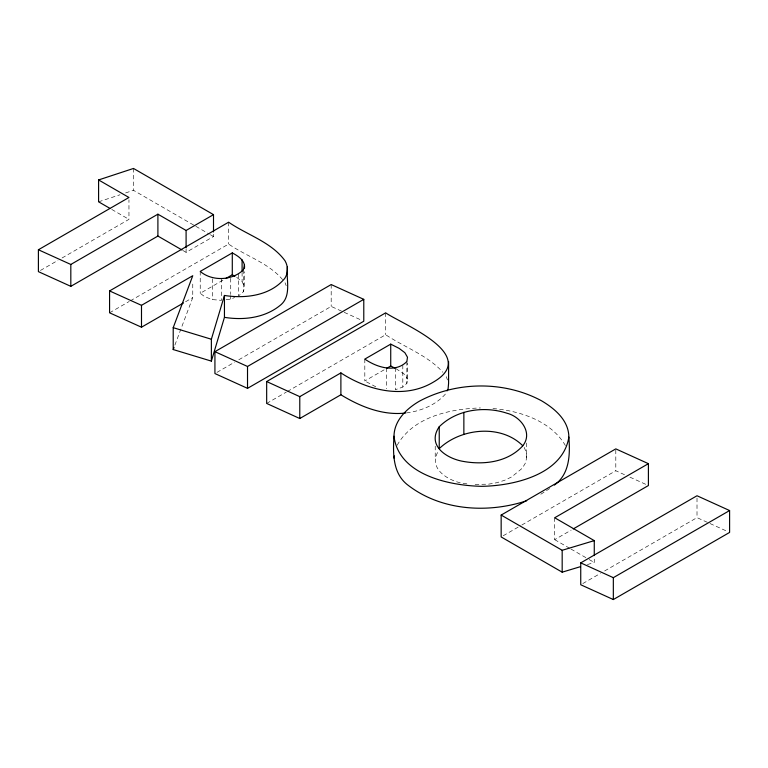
<?xml version="1.0" encoding="UTF-8"?>
<svg xmlns="http://www.w3.org/2000/svg" width="768" height="768" viewBox="0 0 768 768"><rect width="100%" height="100%" fill="white"/><g stroke="black" fill="none" stroke-linecap="round" stroke-linejoin="round"><path stroke-width="0.58" stroke-dasharray="3.84 2.88" d="M395.366 367.853L395.366 389.731L402.806 387.043L406.848 383.405L407.491 379.104L407.491 362.986M238.57 274.042L238.57 295.92L243.446 291.648L244.493 286.666L244.493 271.699M526.656 443.021L526.656 457.987L525.274 463.286L522.317 468.202L511.69 476.909L504.701 480.259L496.973 482.688L488.496 484.176L472.358 484.445M174.874 345.13L192.758 297.61L192.758 281.482M466.877 483.83C451.546 482.87 427.277 469.949 438.038 451.68M397.162 445.219C413.29 416.803 450.106 408.845 480.461 407.942M445.411 394.07C435.408 405.389 420.336 411.245 405.6 413.03M549.706 488.554L539.99 494.765M40.454 270.451L57.955 260.352M62.074 257.971L128.957 219.36L128.957 199.786M183.082 250.598L186.096 252.346L213.504 236.525L213.504 233.069M109.574 312.806L129.245 301.45M130.282 300.854L228.624 244.07C246.634 256.502 269.731 263.338 283.69 280.963M185.578 301.747L192.758 297.61M221.491 278.467L221.491 300.346L212.333 299.597L204.749 296.726L200.227 293.299L224.016 279.562M216.998 372.355L234.643 362.17M238.8 359.77L331.19 306.432L361.613 320.237M266.669 403.43L286.33 392.083M287.366 391.488L385.661 334.733C404.544 347.28 427.478 355.19 442.934 372.307M364.81 359.098L364.81 380.976L384.509 369.6M503.222 535.747L520.781 525.61M521.818 525.014L615.802 470.755L625.584 475.19M554.698 517.766L554.698 539.645L571.171 530.131M582.816 583.555L600.461 573.37M604.618 570.97L697.008 517.632L727.43 531.437M226.109 299.722L230.726 299.088L234.653 297.504M98.592 201.821L119.99 194.774M125.616 192.922L133.498 190.33L194.803 225.725M587.395 564.566L594.269 562.493L594.269 556.742M492.95 408.557C520.186 410.861 551.366 420.998 565.651 445.997M629.933 477.158L646.234 484.56M375.802 386.803L364.81 380.976M395.962 368.65L404.861 374.573L407.491 379.104M195.84 226.32L209.347 234.125M210.384 234.72L213.504 236.525M111.754 209.424L128.957 219.36M554.698 539.645L569.914 548.438M570.931 549.024L588.182 558.979M589.2 559.565L594.269 562.493M236.65 277.306L242.093 281.654L244.493 286.666M524.16 447.35L526.339 452.438L526.656 457.987M285.043 282.701L286.205 285.725M446.314 376.656L447.446 379.997M697.008 498.058L697.008 517.632M615.802 450.029L615.802 470.755M435.226 446.141L435.226 458.803M406.848 361.526L406.848 383.405M402.806 365.165L402.806 387.043M386.611 368.074L386.611 388.8M385.661 312.854L385.661 334.733M331.19 284.554L331.19 306.432M243.446 269.77L243.446 291.648M242.093 272.448L242.093 281.654M230.726 278.362L230.726 294.49M230.726 295.642L230.726 299.088M228.624 222.192L228.624 244.07M212.333 278.87L212.333 299.597M200.227 271.421L200.227 293.299M186.096 248.89L186.096 252.346M133.498 168.451L133.498 190.33"/><path stroke-width="1.15" d="M109.574 290.928L228.624 222.192C247.181 235.027 271.306 241.949 285.043 260.822C288.192 266.342 288.317 273.11 284.717 278.458C270.394 295.709 245.405 298.81 224.448 295.459L211.373 339.235L211.373 361.114L173.213 349.546L173.213 327.667L192.758 275.731L141.494 305.328L109.574 290.928L109.574 312.806L141.494 327.206L183.533 302.938M266.669 381.552L385.661 312.854C402.413 324.298 480.355 354.797 433.43 382.08C404.275 399.61 367.728 390.451 340.886 372.902L299.779 396.643L266.669 381.552L266.669 403.43L299.779 418.522L340.886 394.781C360.182 406.56 382.598 415.709 405.6 413.03M526.714 500.755C487.958 513.562 441.494 510.826 408.298 485.405C392.659 473.933 392.87 453.6 393.984 436.195C394.243 420.365 406.637 408.614 419.443 401.165C456.605 381.216 504.25 380.746 541.488 400.762C554.746 408.624 568.742 420.336 568.858 437.098C570.202 454.176 569.808 474.067 554.39 485.078M393.984 458.074L394.339 455.894M568.858 437.098C562.934 474.73 513.494 485.904 481.507 486.326C449.309 485.635 398.621 474.998 393.984 436.195M244.493 264.787L243.446 269.77C232.387 280.733 212.102 281.539 200.227 271.421L232.291 252.912C238.128 256.022 245.501 260.63 244.493 268.243M211.373 361.114L224.448 317.338L224.448 295.459M173.213 349.546L174.048 347.338M439.238 426.749C426.758 444.902 445.469 457.738 461.578 461.098C482.534 465.206 506.966 462.71 522.317 446.323C533.52 433.392 520.934 416.659 506.928 413.222C484.272 405.725 456.509 409.594 439.238 426.749L439.238 448.627C460.531 428.17 500.966 423.869 522.816 445.805M447.024 390.912L448.099 388.81L448.589 383.338L448.589 361.459M182.074 250.022L157.901 236.064L70.819 286.339L38.4 271.642L38.4 249.763L128.957 197.482L98.592 179.942L98.592 201.821L109.728 208.253M38.4 249.763L70.819 264.461L157.901 214.186L186.096 230.467L213.504 214.646L213.504 231.917M226.08 278.371L232.291 274.781L234.902 276.298M214.925 351.677L331.19 284.554L363.782 299.347L363.782 321.226L247.517 388.349L214.925 373.555L214.925 351.677L247.517 366.47L363.782 299.347M390.73 344.131L364.81 359.098C376.666 367.296 395.376 373.373 406.848 361.526L407.491 357.226L404.861 352.694L399.101 348.365L390.73 344.131L390.73 366.01L386.582 368.4M580.522 566.64L562.176 572.17L501.158 536.947L501.158 515.069L615.802 448.877L648.403 463.67L648.403 485.539L573.226 528.941M648.403 463.67L554.698 517.766L594.269 540.624L594.269 555.59M580.742 562.877L697.008 495.754L729.6 510.547L729.6 532.426L613.334 599.549L580.742 584.755L580.742 562.877L613.334 577.67L729.6 510.547M98.592 179.942L133.498 168.451L213.504 214.646M501.158 515.069L562.176 550.291L594.269 540.624M224.448 317.338C243.341 320.419 264.336 318.019 279.696 305.741C292.128 296.544 285.946 279.782 287.376 266.88M173.213 327.667L211.373 339.235M390.73 366.01L394.915 368.122M613.334 577.67L613.334 599.549M562.176 550.291L562.176 572.17M463.862 412.282L463.862 434.16M340.886 372.902L340.886 394.781M299.779 396.643L299.779 418.522M247.517 366.47L247.517 388.349M242.093 259.776L242.093 271.296M232.291 252.912L232.291 274.781M186.096 230.467L186.096 247.738M157.901 214.186L157.901 236.064M141.494 305.328L141.494 327.206M70.819 264.461L70.819 286.339"/></g></svg>
